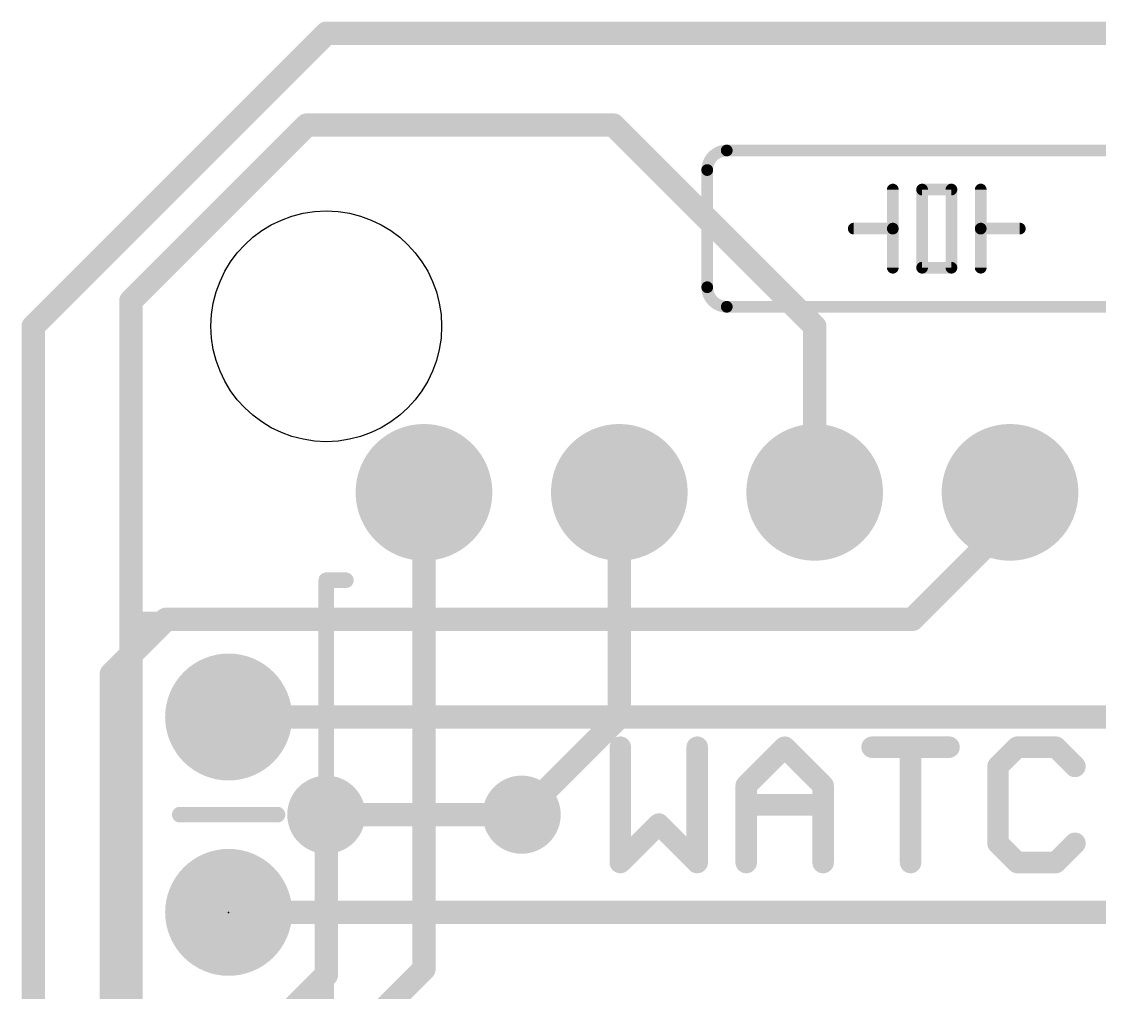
# Model space of a CAD drawing. Extents: x -6.3 to 44.5, y -10.2 to 43.3.
# Drawn here: x -0.15 to 13.86, y 30.71 to 43.33 of the extents above; entities that cross this region are included whole.
import ezdxf

# ---------------------------------------------------------------- set-up
doc = ezdxf.new("R2010")
doc.units = 0
for name, color, linetype in [('1', 12, 'CONTINUOUS'), ('16', 132, 'CONTINUOUS'), ('17', 110, 'CONTINUOUS'), ('18', 110, 'CONTINUOUS'), ('20', 53, 'CONTINUOUS'), ('21', 41, 'CONTINUOUS'), ('23', 53, 'CONTINUOUS')]:
    doc.layers.add(name, color=color, linetype=linetype)

# ---------------------------------------------------------------- blocks, each defined once
blk = doc.blocks.new('ROUNDP')
at = {"const_width": 0.5}
blk.add_lwpolyline([(0, -0.25, 1), (0, 0.25, 1), (0, -0.25)], format="xyb", dxfattribs=at)
blk = doc.blocks.new('ROUNDV')
at = {"const_width": 0.5}
blk.add_lwpolyline([(0, -0.25, 1), (0, 0.25, 1), (0, -0.25)], format="xyb", dxfattribs=at)

msp = doc.modelspace()

# ---------------------------------------------------------------- linework, layer by layer
at = {"layer": '1', "const_width": 0.3048}
for points in [[(12.7, 37.211), (12.7, 36.83)], [(11.43, 35.56), (12.7, 36.83)], [(1.016, 34.8488), (1.7272, 35.56)], [(1.7272, 35.56), (11.43, 35.56)], [(1.016, 23.876), (1.016, 34.8488)], [(2.54, 34.29), (19.05, 34.29)], [(3.81, 33.02), (6.35, 33.02)], [(2.54, 31.75), (19.05, 31.75)]]:
    msp.add_lwpolyline(points, dxfattribs=at)
at = {"layer": '1', "const_width": 0.1524}
for points in [[(12.7762, 37.211, 1), (12.6238, 37.211)], [(12.6238, 36.83, 1), (12.7762, 36.83)], [(12.7539, 36.7761, 1), (12.6461, 36.8839)], [(1.7272, 35.6362, 1), (1.7272, 35.4838)], [(1.7811, 35.5061, 1), (1.6733, 35.6139)], [(11.3761, 35.6139, 1), (11.4839, 35.5061)], [(11.43, 35.4838, 1), (11.43, 35.6362)], [(1.0922, 34.8488, 1), (0.9398, 34.8488)], [(0.9621, 34.9027, 1), (1.0699, 34.7949)], [(2.54, 34.3662, 1), (2.54, 34.2138)], [(3.81, 33.0962, 1), (3.81, 32.9438)], [(6.35, 32.9438, 1), (6.35, 33.0962)], [(2.54, 31.8262, 1), (2.54, 31.6738)]]:
    msp.add_lwpolyline(points, format="xyb", dxfattribs=at)
at = {"layer": '16', "const_width": 0.3048}
for points in [[(1.27, 39.7002), (3.556, 41.9862)], [(3.556, 41.9862), (7.5438, 41.9862)], [(10.16, 39.37), (7.5438, 41.9862)], [(1.27, 26.67), (1.27, 39.7002)], [(10.16, 37.211), (10.16, 39.37)], [(5.08, 37.211), (5.08, 31.0134)], [(7.62, 37.211), (7.62, 34.29)], [(6.35, 33.02), (7.62, 34.29)], [(3.81, 30.9372), (3.81, 33.02)], [(3.2766, 29.21), (5.08, 31.0134)], [(2.5908, 29.718), (3.81, 30.9372)]]:
    msp.add_lwpolyline(points, dxfattribs=at)
at = {"layer": '16', "const_width": 0.1524}
for points in [[(3.556, 42.0624, 1), (3.556, 41.91)], [(3.6099, 41.9323, 1), (3.5021, 42.0401)], [(7.5977, 42.0401, 1), (7.4899, 41.9323)], [(7.5438, 41.91, 1), (7.5438, 42.0624)], [(1.3462, 39.7002, 1), (1.1938, 39.7002)], [(1.2161, 39.7541, 1), (1.3239, 39.6463)], [(10.2362, 39.37, 1), (10.0838, 39.37)], [(10.1061, 39.3161, 1), (10.2139, 39.4239)], [(5.1562, 37.211, 1), (5.0038, 37.211)], [(7.6962, 37.211, 1), (7.5438, 37.211)], [(10.0838, 37.211, 1), (10.2362, 37.211)], [(7.5438, 34.29, 1), (7.6962, 34.29)], [(7.6739, 34.2361, 1), (7.5661, 34.3439)], [(3.8862, 33.02, 1), (3.7338, 33.02)], [(6.2961, 33.0739, 1), (6.4039, 32.9661)], [(5.1339, 30.9595, 1), (5.0261, 31.0673)], [(3.7338, 30.9372, 1), (3.8862, 30.9372)], [(3.8639, 30.8833, 1), (3.7561, 30.9911)], [(5.0038, 31.0134, 1), (5.1562, 31.0134)]]:
    msp.add_lwpolyline(points, format="xyb", dxfattribs=at)
at = {"layer": '20', "const_width": 0.3048}
for points in [[(0, 39.37), (3.81, 43.18)], [(39.37, 43.18), (3.81, 43.18)], [(0, 39.37), (0, 3.81)]]:
    msp.add_lwpolyline(points, dxfattribs=at)
at = {"layer": '20', "const_width": 0.1524}
for points in [[(3.81, 43.2562, 1), (3.81, 43.1038)], [(3.8639, 43.1261, 1), (3.7561, 43.2339)], [(0.0762, 39.37, 1), (-0.0762, 39.37)], [(-0.0539, 39.4239, 1), (0.0539, 39.3161)]]:
    msp.add_lwpolyline(points, format="xyb", dxfattribs=at)
at = {"layer": '20'}
msp.add_circle((3.81, 39.37), 1.5, dxfattribs=at)
at = {"layer": '21'}
for points, const_width in [([(9.017, 41.656, 0.4142), (8.763, 41.402)], 0.1524), ([(9.017, 41.6941, 1), (9.017, 41.6179)], 0.0762), ([(9.017, 41.6179, 1), (9.017, 41.6941)], 0.0762), ([(8.8011, 41.402, 1), (8.7249, 41.402)], 0.0762), ([(8.7249, 41.402, 1), (8.8011, 41.402)], 0.0762), ([(11.2141, 41.148, 1), (11.1379, 41.148)], 0.0762), ([(11.557, 41.1861, 1), (11.557, 41.1099)], 0.0762), ([(11.5951, 41.148, 1), (11.5189, 41.148)], 0.0762), ([(11.9761, 41.148, 1), (11.8999, 41.148)], 0.0762), ([(11.938, 41.1099, 1), (11.938, 41.1861)], 0.0762), ([(12.3571, 41.148, 1), (12.2809, 41.148)], 0.0762), ([(10.668, 40.6781, 1), (10.668, 40.6019)], 0.0762), ([(11.2141, 40.64, 1), (11.1379, 40.64)], 0.0762), ([(11.1379, 40.64, 1), (11.2141, 40.64)], 0.0762), ([(11.176, 40.6019, 1), (11.176, 40.6781)], 0.0762), ([(12.3571, 40.64, 1), (12.2809, 40.64)], 0.0762), ([(12.319, 40.6781, 1), (12.319, 40.6019)], 0.0762), ([(12.2809, 40.64, 1), (12.3571, 40.64)], 0.0762), ([(12.827, 40.6019, 1), (12.827, 40.6781)], 0.0762), ([(11.1379, 40.132, 1), (11.2141, 40.132)], 0.0762), ([(11.557, 40.1701, 1), (11.557, 40.0939)], 0.0762), ([(11.5189, 40.132, 1), (11.5951, 40.132)], 0.0762), ([(11.8999, 40.132, 1), (11.9761, 40.132)], 0.0762), ([(11.938, 40.0939, 1), (11.938, 40.1701)], 0.0762), ([(12.2809, 40.132, 1), (12.3571, 40.132)], 0.0762), ([(8.763, 39.878, 0.4142), (9.017, 39.624)], 0.1524), ([(8.8011, 39.878, 1), (8.7249, 39.878)], 0.0762), ([(8.7249, 39.878, 1), (8.8011, 39.878)], 0.0762), ([(9.017, 39.6621, 1), (9.017, 39.5859)], 0.0762), ([(9.017, 39.5859, 1), (9.017, 39.6621)], 0.0762), ([(3.8608, 36.068, 1), (3.7592, 36.068)], 0.1016), ([(3.81, 36.1188, 1), (3.81, 36.0172)], 0.1016), ([(4.064, 36.0172, 1), (4.064, 36.1188)], 0.1016), ([(1.3208, 35.56, 1), (1.2192, 35.56)], 0.1016), ([(1.27, 35.6108, 1), (1.27, 35.5092)], 0.1016), ([(3.8608, 35.56, 1), (3.7592, 35.56)], 0.1016), ([(3.81, 35.5092, 1), (3.81, 35.6108)], 0.1016), ([(7.7026, 33.8976, 1), (7.5629, 33.8976)], 0.1397), ([(8.7025, 33.8976, 1), (8.5628, 33.8976)], 0.1397), ([(9.8192, 33.947, 1), (9.7204, 33.8482)], 0.1397), ([(9.8192, 33.8482, 1), (9.7204, 33.947)], 0.1397), ([(10.907, 33.9674, 1), (10.907, 33.8277)], 0.1397), ([(11.4768, 33.8976, 1), (11.3371, 33.8976)], 0.1397), ([(11.9069, 33.8277, 1), (11.9069, 33.9674)], 0.1397), ([(12.7941, 33.9674, 1), (12.7941, 33.8277)], 0.1397), ([(12.8435, 33.8482, 1), (12.7448, 33.947)], 0.1397), ([(13.3435, 33.947, 1), (13.2447, 33.8482)], 0.1397), ([(13.2941, 33.8277, 1), (13.2941, 33.9674)], 0.1397), ([(12.614, 33.6476, 1), (12.4743, 33.6476)], 0.1397), ([(12.4948, 33.697, 1), (12.5936, 33.5982)], 0.1397), ([(13.4947, 33.5982, 1), (13.5935, 33.697)], 0.1397), ([(9.3397, 33.3976, 1), (9.2, 33.3976)], 0.1397), ([(9.2205, 33.447, 1), (9.3192, 33.3482)], 0.1397), ([(10.3396, 33.3976, 1), (10.1999, 33.3976)], 0.1397), ([(10.2204, 33.3482, 1), (10.3192, 33.447)], 0.1397), ([(9.2699, 33.2175, 1), (9.2699, 33.0778)], 0.1397), ([(10.2698, 33.0778, 1), (10.2698, 33.2175)], 0.1397), ([(1.905, 33.0708, 1), (1.905, 32.9692)], 0.1016), ([(3.175, 32.9692, 1), (3.175, 33.0708)], 0.1016), ([(8.1821, 32.9471, 1), (8.0833, 32.8483)], 0.1397), ([(8.1821, 32.8483, 1), (8.0833, 32.9471)], 0.1397), ([(12.4743, 32.6477, 1), (12.614, 32.6477)], 0.1397), ([(12.5936, 32.6971, 1), (12.4948, 32.5983)], 0.1397), ([(13.5935, 32.5983, 1), (13.4947, 32.6971)], 0.1397), ([(7.5833, 32.4471, 1), (7.6821, 32.3483)], 0.1397), ([(8.5832, 32.3483, 1), (8.682, 32.4471)], 0.1397), ([(12.7941, 32.4676, 1), (12.7941, 32.3278)], 0.1397), ([(12.7448, 32.3483, 1), (12.8435, 32.4471)], 0.1397), ([(13.2447, 32.4471, 1), (13.3435, 32.3483)], 0.1397), ([(13.2941, 32.3278, 1), (13.2941, 32.4676)], 0.1397), ([(7.5629, 32.3977, 1), (7.7026, 32.3977)], 0.1397), ([(8.5628, 32.3977, 1), (8.7025, 32.3977)], 0.1397), ([(9.2, 32.3977, 1), (9.3397, 32.3977)], 0.1397), ([(10.1999, 32.3977, 1), (10.3396, 32.3977)], 0.1397), ([(11.3371, 32.3977, 1), (11.4768, 32.3977)], 0.1397)]:
    msp.add_lwpolyline(points, format="xyb", dxfattribs=dict(at, const_width=const_width))
for points, const_width in [([(14.478, 41.656), (9.017, 41.656)], 0.1524), ([(8.763, 39.878), (8.763, 41.402)], 0.1524), ([(11.176, 40.64), (11.176, 41.148)], 0.1524), ([(11.938, 41.148), (11.557, 41.148)], 0.1524), ([(11.557, 40.132), (11.557, 41.148)], 0.1524), ([(11.938, 41.148), (11.938, 40.132)], 0.1524), ([(12.319, 40.64), (12.319, 41.148)], 0.1524), ([(11.176, 40.64), (10.668, 40.64)], 0.1524), ([(11.176, 40.132), (11.176, 40.64)], 0.1524), ([(12.319, 40.132), (12.319, 40.64)], 0.1524), ([(12.319, 40.64), (12.827, 40.64)], 0.1524), ([(11.557, 40.132), (11.938, 40.132)], 0.1524), ([(14.478, 39.624), (9.017, 39.624)], 0.1524), ([(3.81, 36.068), (3.81, 29.972)], 0.2032), ([(3.81, 36.068), (4.064, 36.068)], 0.2032), ([(1.27, 30.48), (1.27, 35.56)], 0.2032), ([(1.27, 35.56), (3.81, 35.56)], 0.2032), ([(3.81, 35.56), (3.81, 30.48)], 0.2032), ([(7.6327, 33.8976), (7.6327, 32.3977)], 0.2794), ([(8.6326, 32.3977), (8.6326, 33.8976)], 0.2794), ([(9.2699, 33.3976), (9.7698, 33.8976)], 0.2794), ([(9.7698, 33.8976), (10.2698, 33.3976)], 0.2794), ([(10.907, 33.8976), (11.9069, 33.8976)], 0.2794), ([(11.407, 32.3977), (11.407, 33.8976)], 0.2794), ([(12.7941, 33.8976), (12.5442, 33.6476)], 0.2794), ([(13.2941, 33.8976), (12.7941, 33.8976)], 0.2794), ([(13.5441, 33.6476), (13.2941, 33.8976)], 0.2794), ([(12.5442, 33.6476), (12.5442, 32.6477)], 0.2794), ([(9.2699, 32.3977), (9.2699, 33.3976)], 0.2794), ([(10.2698, 33.3976), (10.2698, 32.3977)], 0.2794), ([(9.2699, 33.1476), (10.2698, 33.1476)], 0.2794), ([(1.905, 33.02), (3.175, 33.02)], 0.2032), ([(7.6327, 32.3977), (8.1327, 32.8977)], 0.2794), ([(8.1327, 32.8977), (8.6326, 32.3977)], 0.2794), ([(12.5442, 32.6477), (12.7941, 32.3977)], 0.2794), ([(13.2941, 32.3977), (13.5441, 32.6477)], 0.2794), ([(12.7941, 32.3977), (13.2941, 32.3977)], 0.2794)]:
    msp.add_lwpolyline(points, dxfattribs=dict(at, const_width=const_width))
at = {"layer": '23'}
msp.add_point((2.54, 31.75), dxfattribs=at)

# ---------------------------------------------------------------- block references
at = {"layer": '17'}
for p, xscale, yscale, rotation in [((5.08, 37.211), 1.778, 1.778, 270), ((5.08, 37.211), 1.778, 1.778, 270), ((7.62, 37.211), 1.778, 1.778, 270), ((7.62, 37.211), 1.778, 1.778, 270), ((10.16, 37.211), 1.778, 1.778, 270), ((10.16, 37.211), 1.778, 1.778, 270), ((12.7, 37.211), 1.778, 1.778, 270), ((12.7, 37.211), 1.778, 1.778, 270), ((2.54, 34.29), 1.651, 1.651, 90), ((2.54, 34.29), 1.651, 1.651, 90), ((2.54, 31.75), 1.651, 1.651, 90), ((2.54, 31.75), 1.651, 1.651, 90)]:
    msp.add_blockref('ROUNDP', p, dxfattribs=dict(at, xscale=xscale, yscale=yscale, rotation=rotation))
at = {"layer": '18', "xscale": 1.016, "yscale": 1.016}
for p in [(3.81, 33.02), (3.81, 33.02), (6.35, 33.02), (6.35, 33.02)]:
    msp.add_blockref('ROUNDV', p, dxfattribs=at)

doc.saveas('drawing.dxf')
